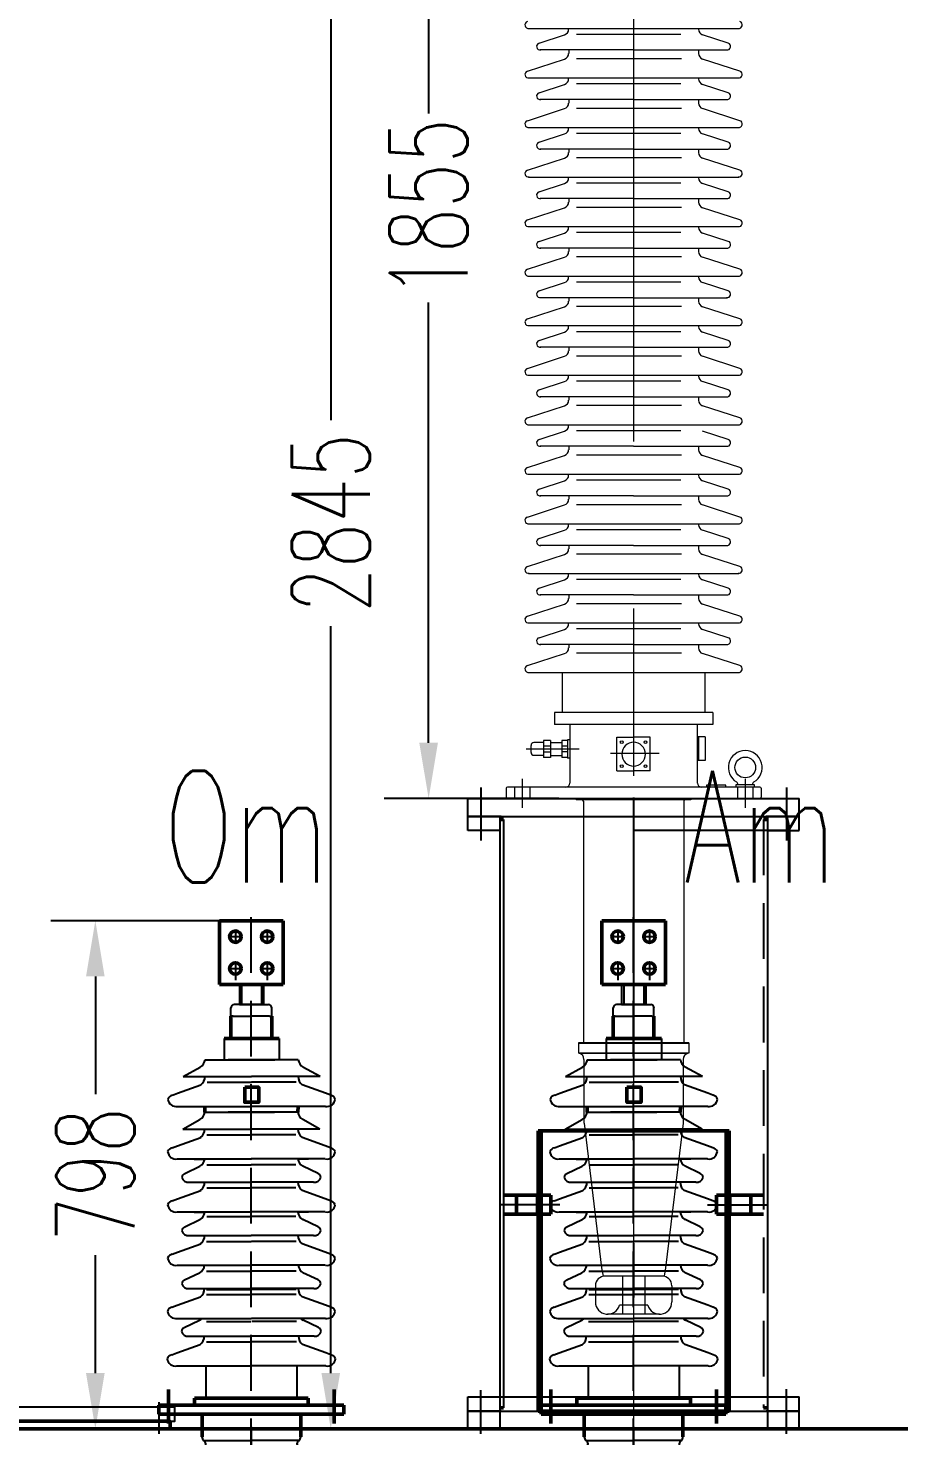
# Model space of a CAD drawing. Header units: millimetres. Extents: x -875 to 19915, y -350 to 14350.
# Drawn here: x 1949 to 3316, y 10650 to 12861 of the extents above; entities that cross this region are included whole.
import ezdxf

# ---------------------------------------------------------------- set-up
doc = ezdxf.new("R2010")
doc.units = ezdxf.units.MM
doc.header["$LTSCALE"] = 350
for name, pattern in [('CENTER', [2, 1.25, -0.25, 0.25, -0.25]), ('DASHED', [0.75, 0.5, -0.25]), ('DASHED2', [0.375, 0.25, -0.125])]:
    doc.linetypes.add(name, pattern=pattern)
for name, color, linetype, lineweight in [('0粗实线层', 7, 'Continuous', 50), ('1虚线层', 5, 'DASHED', 25), ('2中心线层', 1, 'CENTER', 25), ('4细实线层', 2, 'Continuous', 25), ('5文字层', 6, 'Continuous', 25)]:
    doc.layers.add(name, color=color, linetype=linetype, lineweight=lineweight)
doc.layers.add('1', color=5, linetype='DASHED2')
doc.layers.add('INTE_TEXT', color=6, linetype='Continuous')
doc.styles.add('PC_TEXTSTYLE', font='txt.shx', dxfattribs={"width": 0.67, "bigfont": 'hztxt.shx'})
doc.styles.add('TH_GBDIM', font='txt.shx', dxfattribs={"width": 0.67, "bigfont": 'hztxt.shx'})
doc.dimstyles.new('TH_GBDIM', dxfattribs={"dimscale": 35, "dimtxt": 3.5, "dimasz": 2.5, "dimexe": 2, "dimexo": 0, "dimgap": 1.5, "dimtad": 0, "dimtoh": 1, "dimdec": 1, "dimdsep": 46, "dimtxsty": 'TH_GBDIM', "dimcen": 2.5, "dimclrd": 3, "dimclre": 3, "dimclrt": 6, "dimadec": 0, "dimazin": 2, "dimtfac": 0.714286, "dimtdec": 1, "dimtmove": 0, "dimatfit": 3, "dimfxl": 0, "dimtzin": 0, "dimlwd": -1, "dimlwe": -1, "dimarcsym": 0})

# ---------------------------------------------------------------- blocks, each defined once
blk = doc.blocks.new('A$C5CA576C6')
for centre in [(107.1, 1050), (157.1, 1050), (107.1, 1000), (157.1, 1000)]:
    blk.add_circle(centre, 9)
at = {"layer": '0粗实线层'}
for p, q in [((82.1, 1075), (182.1, 1075)), ((82.1, 1075), (82.1, 975)), ((182.1, 1075), (182.1, 975)), ((82.1, 975), (182.1, 975)), ((100.1, 925.2), (100.1, 890)), ((164.1, 925.2), (164.1, 890)), ((89.3, 890), (175.8, 890)), ((59.1, 774.3), (59.1, 783.4)), ((205.2, 774.3), (205.6, 783.4))]:
    blk.add_line(p, q, dxfattribs=at)
at = {"layer": '0粗实线层', "color": 1}
for p, q in [((2.1, 339), (2.1, 285.5)), ((262.1, 339), (262.1, 285.5))]:
    blk.add_line(p, q, dxfattribs=at)
at = {"layer": '0粗实线层', "color": 0}
for p, q in [((-12.9, 314), (-12.9, 300)), ((277.1, 314), (-12.9, 314)), ((42.8, 314), (42.8, 325)), ((42.8, 325), (132.1, 325)), ((221.5, 325), (132.1, 325)), ((221.5, 314), (221.5, 325)), ((277.1, 300), (277.1, 314)), ((-12.9, 300), (277.1, 300))]:
    blk.add_line(p, q, dxfattribs=at)
at = {"layer": '0粗实线层', "color": 6}
for p, q in [((54.7, 264.4), (54.7, 300)), ((209.6, 264.4), (209.6, 300))]:
    blk.add_line(p, q, dxfattribs=at)
at = {"layer": '0粗实线层', "color": 1, "linetype": 'CENTER'}
blk.add_line((132.1, 10), (132.1, 173.1), dxfattribs=at)
at = {"layer": '0粗实线层', "color": 5}
blk.add_lwpolyline([(121.7, 813.6), (143.8, 813.6), (143.8, 790), (121.7, 790)], close=True, dxfattribs=at)
at = {"layer": '1', "color": 1}
blk.add_line((132.1, 205.6), (132.1, 1124), dxfattribs=at)
at = {"layer": '2中心线层'}
for p, q in [((97.1, 1050), (117.1, 1050)), ((107.1, 1060), (107.1, 1040)), ((147.1, 1050), (167.1, 1050)), ((157.1, 1060), (157.1, 1040)), ((97.1, 1000), (117.1, 1000)), ((107.1, 1010), (107.1, 981.9)), ((147.1, 1000), (167.1, 1000)), ((157.1, 1010), (157.1, 981.9))]:
    blk.add_line(p, q, dxfattribs=at)
at = {"layer": '2中心线层', "color": 1}
blk.add_line((132.1, 280), (132.1, 0), dxfattribs=at)
at = {"layer": 'INTE_TEXT', "color": 0}
for p, q in [((113.3, 975), (113.3, 964.1)), ((116.6, 975), (116.6, 943.3)), ((148.1, 975), (148.1, 943.3)), ((151.2, 975), (151.2, 964.1)), ((113.3, 964.1), (113.3, 943.3)), ((151.2, 964.1), (151.2, 943.3)), ((100.1, 935.1), (100.1, 938)), ((100.1, 925.2), (100.1, 935.1)), ((113.3, 943.3), (105.3, 943.3)), ((113.3, 943.3), (151.2, 943.3)), ((151.2, 943.3), (113.3, 943.3)), ((151.2, 943.3), (158.9, 943.3)), ((164.1, 935.1), (164.1, 938)), ((164.1, 925.2), (164.1, 935.1)), ((103.4, 925.2), (100.1, 925.2)), ((103.4, 925.2), (132.1, 925.2)), ((160.8, 925.2), (132.1, 925.2)), ((160.8, 925.2), (164.1, 925.2)), ((89.3, 890), (89.3, 865.8)), ((89.3, 890), (89.3, 856.8)), ((175.8, 890), (175.8, 865.8)), ((175.8, 890), (175.8, 856.8)), ((25, 830.2), (51.8, 845.2)), ((59.4, 856.8), (71.7, 856.8)), ((71.7, 856.8), (132.9, 856.8)), ((89.3, 856.8), (96, 856.8)), ((132.5, 856.8), (96, 856.8)), ((193.3, 856.8), (132.1, 856.8)), ((132.5, 856.8), (169.1, 856.8)), ((175.8, 856.8), (169.1, 856.8)), ((205.6, 856.8), (193.3, 856.8)), ((240.1, 830.2), (213.2, 845.2)), ((25, 830.2), (132.5, 830.2)), ((62.6, 821.2), (132.5, 821.2)), ((240.1, 830.2), (132.5, 830.2)), ((202.4, 821.2), (132.5, 821.2)), ((8.3, 800.9), (16.4, 804.3)), ((16.4, 804.3), (53, 817.2)), ((248.6, 804.3), (212.1, 817.2)), ((256.7, 800.9), (248.6, 804.3)), ((16.4, 783.4), (58.2, 783.4)), ((58.2, 783.4), (132.5, 783.4)), ((59.1, 774.3), (71.3, 774.3)), ((71.3, 774.3), (132.5, 774.3)), ((71.7, 783.4), (132.9, 783.4)), ((88.9, 774.3), (95.6, 774.3)), ((132.1, 774.3), (95.6, 774.3)), ((192.9, 774.3), (131.8, 774.3)), ((193.3, 783.4), (132.1, 783.4)), ((132.1, 774.3), (168.7, 774.3)), ((206.9, 783.4), (132.5, 783.4)), ((175.4, 774.3), (168.7, 774.3)), ((205.2, 774.3), (192.9, 774.3)), ((205.6, 783.4), (193.3, 783.4)), ((248.6, 783.4), (206.9, 783.4)), ((24.6, 747.7), (51.4, 762.7)), ((239.7, 747.7), (212.9, 762.7)), ((16, 721.7), (52.6, 734.7)), ((24.6, 747.7), (132.1, 747.7)), ((62.2, 738.6), (132.1, 738.6)), ((239.7, 747.7), (132.1, 747.7)), ((202, 738.6), (132.1, 738.6)), ((248.2, 721.7), (211.7, 734.7)), ((7.9, 718.4), (16, 721.7)), ((256.4, 718.4), (248.2, 721.7)), ((16, 700.9), (57.8, 700.9)), ((27.5, 678.1), (51.4, 689.3)), ((41, 700.9), (57.8, 700.9)), ((42.2, 700.4), (59.1, 700.4)), ((57.8, 700.9), (132.1, 700.9)), ((59.1, 700.9), (71.3, 700.9)), ((62.2, 691.7), (132.1, 691.7)), ((71.3, 700.9), (132.5, 700.9)), ((192.9, 700.9), (131.8, 700.9)), ((206.5, 700.9), (132.1, 700.9)), ((202, 691.7), (132.1, 691.7)), ((205.2, 700.9), (192.9, 700.9)), ((222, 700.4), (205.2, 700.4)), ((223.3, 700.9), (206.5, 700.9)), ((248.2, 700.9), (206.5, 700.9)), ((236.8, 678.1), (212.9, 689.3)), ((34.5, 664.3), (132.1, 664.3)), ((229.8, 664.3), (132.1, 664.3)), ((16, 638.4), (52.6, 651.4)), ((62.2, 655.3), (132.1, 655.3)), ((202, 655.3), (132.1, 655.3)), ((248.2, 638.4), (211.7, 651.4)), ((7.9, 635.1), (16, 638.4)), ((256.4, 635.1), (248.2, 638.4)), ((16, 617.6), (57.8, 617.6)), ((27.5, 594.3), (51.4, 605.5)), ((41, 617.6), (57.8, 617.6)), ((42.2, 617.1), (59.1, 617.1)), ((57.8, 617.6), (132.1, 617.6)), ((62.5, 610.3), (132.1, 610.3)), ((206.5, 617.6), (132.1, 617.6)), ((201.8, 610.3), (132.1, 610.3)), ((222, 617.1), (205.2, 617.1)), ((223.3, 617.6), (206.5, 617.6)), ((248.2, 617.6), (206.5, 617.6)), ((236.8, 594.3), (212.9, 605.5)), ((34.5, 580.6), (132.1, 580.6)), ((229.8, 580.6), (132.1, 580.6)), ((7.9, 551.3), (16, 554.7)), ((16, 554.7), (52.6, 567.6)), ((61.7, 571.3), (131.7, 571.3)), ((202.5, 571.3), (132.5, 571.3)), ((248.2, 554.7), (211.7, 567.6)), ((256.4, 551.3), (248.2, 554.7)), ((16, 533.8), (57.8, 533.8)), ((41, 533.8), (57.8, 533.8)), ((57.8, 533.8), (132.1, 533.8)), ((206.5, 533.8), (132.1, 533.8)), ((223.3, 533.8), (206.5, 533.8)), ((248.2, 533.8), (206.5, 533.8)), ((27.1, 511), (51, 522.2)), ((61.8, 524.6), (131.8, 524.6)), ((202.4, 524.6), (132.5, 524.6)), ((237.1, 511), (213.2, 522.2)), ((34.1, 497.2), (131.8, 497.2)), ((61.9, 496), (131.8, 496)), ((61.9, 488.2), (131.8, 488.2)), ((230.1, 497.2), (132.5, 497.2)), ((202.4, 496), (132.5, 496)), ((202.4, 488.2), (132.5, 488.2)), ((7.5, 468), (15.6, 471.3)), ((15.6, 471.3), (52.2, 484.3)), ((248.6, 471.3), (212.1, 484.3)), ((256.7, 468), (248.6, 471.3)), ((15.6, 450.5), (57.4, 450.5)), ((26.8, 436.2), (50.6, 447.4)), ((40.6, 450.5), (57.4, 450.5)), ((57.4, 450.5), (131.8, 450.5)), ((61.5, 445.3), (131.4, 445.3)), ((206.9, 450.5), (132.5, 450.5)), ((202.8, 445.3), (132.9, 445.3)), ((248.6, 450.5), (206.9, 450.5)), ((223.7, 450.5), (206.9, 450.5)), ((237.5, 436.2), (213.6, 447.4)), ((33.8, 422.5), (131.4, 422.5)), ((230.5, 422.5), (132.9, 422.5)), ((15.3, 396.5), (51.8, 409.5)), ((61.5, 413.4), (131.4, 413.4)), ((202.8, 413.4), (132.9, 413.4)), ((249, 396.5), (212.4, 409.5)), ((7.1, 393.2), (15.3, 396.5)), ((257.1, 393.2), (249, 396.5)), ((15.3, 375.7), (132.1, 375.7)), ((60.9, 375.7), (60.9, 325)), ((249, 375.7), (132.1, 375.7)), ((203.4, 375.7), (203.4, 325))]:
    blk.add_line(p, q, dxfattribs=at)
at = {"layer": 'INTE_TEXT', "color": 6}
for p, q in [((57.4, 258.5), (57.4, 258.5)), ((57.4, 258.5), (132.1, 258.5)), ((57.8, 248.1), (132.1, 248.1)), ((206.9, 258.5), (132.1, 258.5)), ((206.5, 248.1), (132.1, 248.1)), ((206.9, 258.5), (206.8, 258.5)), ((57.4, 237.6), (57.2, 237.6)), ((57.2, 237.6), (132.1, 237.6)), ((57.2, 227.2), (132.1, 227.2)), ((207, 237.6), (132.1, 237.6)), ((207.1, 227.2), (132.1, 227.2)), ((206.8, 237.6), (207, 237.6)), ((54.4, 201), (54.4, 160)), ((57.1, 206.3), (132.1, 206.3)), ((57.8, 216.7), (132.1, 216.7)), ((206.4, 216.7), (132.1, 216.7)), ((207.2, 206.3), (132.1, 206.3)), ((209.9, 201), (209.9, 160)), ((54.8, 195.9), (132.1, 195.9)), ((209.5, 195.9), (132.1, 195.9)), ((54.4, 160), (209.9, 160)), ((54.4, 160), (209.9, 160))]:
    blk.add_line(p, q, dxfattribs=at)
at = {"layer": 'INTE_TEXT', "color": 0}
for centre, radius, start, end in [((105.3, 938), 5.22, 90, 180), ((158.9, 938), 5.22, 0, 90), ((44.1, 858.6), 15.5, 299.905, 353.309), ((221, 858.6), 15.5, 186.691, 240.095), ((42.8, 830.4), 16.6, 307.6318, 359.3564), ((222.2, 830.4), 16.6, 180.6436, 232.3682), ((10.2, 791.5), 9.66, 101.2874, 159.2237), ((254.9, 791.5), 9.66, 20.7763, 78.7126), ((14.1, 796.2), 13, 185.9456, 280.3119), ((43.7, 776.1), 15.5, 299.905, 353.309), ((220.6, 776.1), 15.5, 186.691, 240.095), ((251, 796.2), 13, 259.6881, 354.0544), ((42.4, 747.8), 16.6, 307.6318, 359.3564), ((221.8, 747.8), 16.6, 180.6436, 232.3682), ((9.8, 708.9), 9.66, 101.2874, 159.2237), ((13.7, 713.7), 13, 185.9456, 280.3119), ((250.6, 713.7), 13, 259.6881, 354.0544), ((254.5, 708.9), 9.66, 20.7763, 78.7126), ((43.7, 702.7), 15.5, 299.905, 353.309), ((220.6, 702.7), 15.5, 186.691, 240.095), ((31.6, 670.7), 8.42, 118.9947, 172.1608), ((33.1, 674.4), 10.2, 194.6709, 277.9511), ((42.4, 664.5), 16.6, 307.6318, 359.3564), ((221.8, 664.5), 16.6, 180.6436, 232.3682), ((231.2, 674.4), 10.2, 262.0489, 345.3291), ((232.7, 670.7), 8.42, 7.8392, 61.0053), ((9.8, 625.6), 9.66, 101.2874, 159.2237), ((13.7, 630.4), 13, 185.9456, 280.3119), ((250.6, 630.4), 13, 259.6881, 354.0544), ((254.5, 625.6), 9.66, 20.7763, 78.7126), ((43.7, 618.9), 15.5, 299.905, 353.309), ((220.6, 618.9), 15.5, 186.691, 240.095), ((31.6, 586.9), 8.42, 118.9947, 172.1608), ((33.1, 590.6), 10.2, 194.6709, 277.9511), ((42.4, 580.7), 16.6, 307.6318, 359.3564), ((221.8, 580.7), 16.6, 180.6436, 232.3682), ((231.2, 590.6), 10.2, 262.0489, 345.3291), ((232.7, 586.9), 8.42, 7.8392, 61.0053), ((9.8, 541.8), 9.66, 101.2874, 159.2237), ((13.7, 546.6), 13, 185.9456, 280.3119), ((43.3, 535.6), 15.5, 299.905, 353.309), ((221, 535.6), 15.5, 186.691, 240.095), ((250.6, 546.6), 13, 259.6881, 354.0544), ((254.5, 541.8), 9.66, 20.7763, 78.7126), ((31.2, 503.6), 8.42, 118.9947, 172.1608), ((233, 503.6), 8.42, 7.8392, 61.0053), ((32.7, 507.3), 10.2, 194.6709, 277.9511), ((42.1, 497.4), 16.6, 307.6318, 359.3564), ((222.2, 497.4), 16.6, 180.6436, 232.3682), ((231.5, 507.3), 10.2, 262.0489, 345.3291), ((9.4, 458.5), 9.66, 101.2874, 159.2237), ((254.9, 458.5), 9.66, 20.7763, 78.7126), ((13.3, 463.3), 13, 185.9456, 280.3119), ((42.9, 460.8), 15.5, 299.905, 318.0794), ((221.3, 460.8), 15.5, 221.9206, 240.095), ((251, 463.3), 13, 259.6881, 354.0544), ((30.8, 428.8), 8.42, 118.9947, 172.1608), ((32.3, 432.5), 10.2, 194.6709, 277.9511), ((41.7, 422.6), 16.6, 307.6318, 359.3564), ((222.6, 422.6), 16.6, 180.6436, 232.3682), ((231.9, 432.5), 10.2, 262.0489, 345.3291), ((233.4, 428.8), 8.42, 7.8392, 61.0053), ((9, 383.7), 9.66, 101.2874, 159.2237), ((12.9, 388.5), 13, 185.9456, 280.3119), ((251.3, 388.5), 13, 259.6881, 354.0544), ((255.2, 383.7), 9.66, 20.7763, 78.7126)]:
    blk.add_arc(centre, radius, start, end, dxfattribs=at)
at = {"layer": 'INTE_TEXT', "color": 6}
for centre, radius, start, end in [((60, 242.8), 5.68, 113.587, 240.9518), ((62.9, 264.6), 8.29, 181.4292, 228.7693), ((54.7, 253.1), 5.95, 300.6874, 62.0104), ((209.6, 253.1), 5.95, 117.9896, 239.3126), ((204.3, 242.8), 5.68, 299.0482, 66.413), ((201.3, 264.6), 8.29, 311.2307, 358.5708), ((60.5, 222.3), 5.9, 123.0648, 242.3964), ((54.6, 232.4), 5.83, 296.6886, 63.3114), ((209.6, 232.4), 5.83, 116.6886, 243.3114), ((203.8, 222.3), 5.9, 297.6036, 56.9352), ((59.2, 202), 4.8, 115.7133, 191.2056), ((54, 211.8), 6.28, 303.8325, 52.0074), ((210.3, 211.8), 6.28, 127.9926, 236.1675), ((205.1, 202), 4.8, 348.7944, 64.2867)]:
    blk.add_arc(centre, radius, start, end, dxfattribs=at)
blk = doc.blocks.new('A$C5E7C4840')
at = {"layer": '0粗实线层'}
blk.add_line((399.1, 228.6), (5349.1, 228.6), dxfattribs=at)
blk = doc.blocks.new('A$C70303DAE')
at = {"layer": '0粗实线层'}
blk.add_lwpolyline([(7.5, 1912), (752.5, 1912), (752.5, 1924), (7.5, 1924)], close=True, dxfattribs=at)
at = {"layer": '2中心线层'}
for p, q in [((242.9, 2025.5), (351.7, 2025.5)), ((25, 1954), (25, 1904)), ((735, 1954), (735, 1904))]:
    blk.add_line(p, q, dxfattribs=at)
at = {"layer": '4细实线层'}
for p, q in [((300, 2104), (300, 1946)), ((300, 2104), (460, 2104)), ((460, 2104), (460, 1946)), ((300, 2035.5), (280, 2035.5)), ((280, 2015.5), (280, 2035.5)), ((300, 2015.5), (280, 2015.5))]:
    blk.add_line(p, q, dxfattribs=at)
blk.add_lwpolyline([(0, 1924), (760, 1924), (760, 1946), (0, 1946)], close=True, dxfattribs=at)
blk = doc.blocks.new('A$C4D587306')
at = {"lineweight": 0}
for p, q in [((159.9, 2199.5), (490.1, 2199.5)), ((176.5, 2176.4), (216.7, 2189.5)), ((398.9, 2190.1), (235.6, 2190.1)), ((473.5, 2176.4), (433.3, 2189.5)), ((158.2, 2132.4), (216.7, 2151.5)), ((325, 2165.7), (178.2, 2165.7)), ((223.1, 2165.7), (223.1, 2160.2)), ((399.9, 2151.8), (235.6, 2151.8)), ((325, 2165.7), (471.8, 2165.7)), ((426.9, 2165.7), (426.9, 2160.2)), ((491.8, 2132.4), (433.3, 2151.5)), ((159.9, 2121.7), (490.1, 2121.7)), ((176.5, 2098.6), (216.7, 2111.6)), ((398.9, 2112.3), (235.6, 2112.3)), ((473.5, 2098.6), (433.3, 2111.6)), ((325, 2087.9), (178.2, 2087.9)), ((223.1, 2087.9), (223.1, 2082.4)), ((325, 2087.9), (471.8, 2087.9)), ((426.9, 2087.9), (426.9, 2082.4)), ((158.2, 2054.6), (216.7, 2073.6)), ((399.9, 2074), (235.6, 2074)), ((491.8, 2054.6), (433.3, 2073.6)), ((159.9, 2043.9), (490.1, 2043.9)), ((398.9, 2034.5), (235.6, 2034.5)), ((176.5, 2020.8), (216.7, 2033.8)), ((473.5, 2020.8), (433.3, 2033.8)), ((158.2, 1976.8), (216.7, 1995.8)), ((325, 2010), (178.2, 2010)), ((223.1, 2010), (223.1, 2004.5)), ((399.9, 1996.2), (235.6, 1996.2)), ((325, 2010), (471.8, 2010)), ((426.9, 2010), (426.9, 2004.5)), ((491.8, 1976.8), (433.3, 1995.8)), ((159.9, 1966.1), (490.1, 1966.1)), ((176.5, 1942.9), (216.7, 1956)), ((398.9, 1956.7), (235.6, 1956.7)), ((473.5, 1942.9), (433.3, 1956)), ((325, 1932.2), (178.2, 1932.2)), ((223.1, 1932.2), (223.1, 1926.7)), ((325, 1932.2), (471.8, 1932.2)), ((426.9, 1932.2), (426.9, 1926.7)), ((158.2, 1899), (216.7, 1918)), ((399.9, 1918.4), (235.6, 1918.4)), ((491.8, 1899), (433.3, 1918)), ((159.9, 1888.3), (490.1, 1888.3)), ((176.5, 1865.1), (216.7, 1878.2)), ((398.9, 1878.8), (235.6, 1878.8)), ((473.5, 1865.1), (433.3, 1878.2)), ((158.2, 1821.2), (216.7, 1840.2)), ((325, 1854.4), (178.2, 1854.4)), ((223.1, 1854.4), (223.1, 1848.9)), ((399.9, 1840.6), (235.6, 1840.6)), ((325, 1854.4), (471.8, 1854.4)), ((426.9, 1854.4), (426.9, 1848.9)), ((491.8, 1821.2), (433.3, 1840.2)), ((159.9, 1810.5), (490.1, 1810.5)), ((176.5, 1787.3), (216.7, 1800.4)), ((398.9, 1801), (235.6, 1801)), ((473.5, 1787.3), (433.3, 1800.4)), ((325, 1776.6), (178.2, 1776.6)), ((223.1, 1776.6), (223.1, 1771.1)), ((325, 1776.6), (471.8, 1776.6)), ((426.9, 1776.6), (426.9, 1771.1)), ((158.2, 1743.4), (216.7, 1762.4)), ((399.9, 1762.7), (235.6, 1762.7)), ((491.8, 1743.4), (433.3, 1762.4)), ((159.9, 1732.7), (490.1, 1732.7)), ((176.5, 1709.5), (216.7, 1722.6)), ((398.9, 1723.2), (235.6, 1723.2)), ((473.5, 1709.5), (433.3, 1722.6)), ((158.2, 1665.6), (216.7, 1684.6)), ((325, 1698.8), (178.2, 1698.8)), ((223.1, 1698.8), (223.1, 1693.3)), ((399.9, 1684.9), (235.6, 1684.9)), ((325, 1698.8), (471.8, 1698.8)), ((426.9, 1698.8), (426.9, 1693.3)), ((491.8, 1665.6), (433.3, 1684.6)), ((159.9, 1654.8), (490.1, 1654.8)), ((176.5, 1631.7), (216.7, 1644.8)), ((398.9, 1645.4), (235.6, 1645.4)), ((473.5, 1631.7), (433.3, 1644.8)), ((325, 1621), (178.2, 1621)), ((223.1, 1621), (223.1, 1615.5)), ((325, 1621), (471.8, 1621)), ((426.9, 1621), (426.9, 1615.5)), ((158.2, 1587.8), (216.7, 1606.8)), ((399.9, 1607.1), (235.6, 1607.1)), ((491.8, 1587.8), (433.3, 1606.8)), ((159.9, 1577), (490.1, 1577)), ((176.5, 1553.9), (216.7, 1567)), ((398.9, 1567.6), (235.6, 1567.6)), ((473.5, 1553.9), (433.3, 1567)), ((158.2, 1509.9), (216.7, 1529)), ((325, 1543.2), (178.2, 1543.2)), ((223.1, 1543.2), (223.1, 1537.7)), ((399.9, 1529.3), (235.6, 1529.3)), ((325, 1543.2), (471.8, 1543.2)), ((426.9, 1543.2), (426.9, 1537.7)), ((491.8, 1509.9), (433.3, 1529)), ((159.9, 1499.2), (490.1, 1499.2)), ((176.5, 1476.1), (216.7, 1489.1)), ((398.9, 1489.8), (235.6, 1489.8)), ((473.5, 1476.1), (433.3, 1489.1)), ((325, 1465.4), (178.2, 1465.4)), ((223.1, 1465.4), (223.1, 1459.9)), ((325, 1465.4), (471.8, 1465.4)), ((426.9, 1465.4), (426.9, 1459.9)), ((158.2, 1432.1), (216.7, 1451.1)), ((399.9, 1451.5), (235.6, 1451.5)), ((491.8, 1432.1), (433.3, 1451.1)), ((159.9, 1421.4), (490.1, 1421.4)), ((176.5, 1398.3), (216.7, 1411.3)), ((398.9, 1412), (235.6, 1412)), ((473.5, 1398.3), (433.3, 1411.3)), ((158.2, 1354.3), (216.7, 1373.3)), ((325, 1387.5), (178.2, 1387.5)), ((223.1, 1387.5), (223.1, 1382)), ((399.9, 1373.7), (235.6, 1373.7)), ((325, 1387.5), (471.8, 1387.5)), ((426.9, 1387.5), (426.9, 1382)), ((491.8, 1354.3), (433.3, 1373.3)), ((159.9, 1343.6), (490.1, 1343.6)), ((176.5, 1320.4), (216.7, 1333.5)), ((398.9, 1334.2), (235.6, 1334.2)), ((473.5, 1320.4), (433.3, 1333.5)), ((325, 1309.7), (178.2, 1309.7)), ((223.1, 1309.7), (223.1, 1304.2)), ((325, 1309.7), (471.8, 1309.7)), ((426.9, 1309.7), (426.9, 1304.2)), ((158.2, 1276.5), (216.7, 1295.5)), ((399.9, 1295.9), (235.6, 1295.9)), ((491.8, 1276.5), (433.3, 1295.5)), ((159.9, 1265.8), (490.1, 1265.8)), ((176.5, 1242.6), (216.7, 1255.7)), ((398.9, 1256.4), (235.6, 1256.4)), ((473.5, 1242.6), (433.3, 1255.7)), ((158.2, 1198.7), (216.7, 1217.7)), ((325, 1231.9), (178.2, 1231.9)), ((223.1, 1231.9), (223.1, 1226.4)), ((399.9, 1218.1), (235.6, 1218.1)), ((325, 1231.9), (471.8, 1231.9)), ((426.9, 1231.9), (426.9, 1226.4)), ((491.8, 1198.7), (433.3, 1217.7)), ((159.9, 1188), (490.1, 1188)), ((213.1, 1188), (213.1, 1125)), ((436.9, 1188), (436.9, 1125)), ((449.4, 1125), (200.6, 1125)), ((200.6, 1125), (200.6, 1106.3)), ((449.4, 1106.3), (200.6, 1106.3)), ((225.1, 1106.3), (225.1, 1014.3)), ((425, 1106.3), (425, 1014.3)), ((449.4, 1125), (449.4, 1106.3)), ((298.8, 1033.3), (298.9, 1086.1)), ((298.9, 1086.1), (325.3, 1086.1)), ((351.1, 1086.1), (324.7, 1086.1)), ((351.2, 1033.3), (351.1, 1086.1)), ((437.1, 1087.1), (425, 1087.1)), ((425, 1087.1), (425, 1049.5)), ((426.8, 1087.1), (426.8, 1049.5)), ((437.1, 1087.1), (437.1, 1049.5)), ((163.9, 1073.5), (163.9, 1062.3)), ((183.7, 1078), (168.4, 1078)), ((183.7, 1081), (183.7, 1054.3)), ((194.3, 1081), (183.7, 1081)), ((194.3, 1072.4), (183.7, 1072.4)), ((194.3, 1062.9), (183.7, 1062.9)), ((194.3, 1081), (194.3, 1054.3)), ((212.2, 1077.5), (194.3, 1077.5)), ((221.1, 1063.1), (212.1, 1063.3)), ((212.2, 1081), (212.2, 1054.3)), ((221.2, 1081), (212.2, 1081)), ((221.2, 1072.1), (212.2, 1072.1)), ((221.2, 1082.1), (221.2, 1053.1)), ((225.1, 1082.1), (221.2, 1082.1)), ((183.7, 1057.8), (168.4, 1057.8)), ((194.3, 1054.3), (183.7, 1054.3)), ((212.2, 1056.8), (194.3, 1056.8)), ((221.2, 1054.3), (212.2, 1054.3)), ((225.1, 1053.1), (221.2, 1053.1)), ((437.1, 1049.5), (425, 1049.5)), ((425, 1049.5), (425, 1049.5)), ((298.8, 1033.3), (325.2, 1033.3)), ((351.2, 1033.3), (324.8, 1033.3)), ((125, 1006), (125, 992)), ((325, 1008), (127, 1008)), ((166.1, 1008), (158.6, 1008)), ((523, 1008), (325, 1008)), ((439.4, 1010.8), (439.4, 1008)), ((469.6, 1010.8), (439.4, 1010.8)), ((469.6, 1008), (469.6, 1010.8)), ((525, 1006), (525, 992)), ((325, 990), (127, 990)), ((165.9, 990), (158.6, 990)), ((235, 990), (235, 988)), ((325, 988), (235, 988)), ((246.1, 986), (246.1, 606.1)), ((523, 990), (325, 990)), ((415, 988), (325, 988)), ((403.9, 986), (403.9, 606.1)), ((415, 990), (415, 988)), ((484.1, 990), (491.4, 990)), ((238.5, 606.1), (238.5, 590)), ((411.5, 606.1), (411.5, 590)), ((411.5, 590), (238.5, 590)), ((239.7, 590), (410.3, 590)), ((247.1, 580.2), (247.1, 480.2)), ((402.9, 580.2), (402.9, 480.2)), ((247.2, 480.2), (274.8, 252.8)), ((402.8, 480.2), (375.2, 252.8)), ((274.8, 252.8), (277.2, 240)), ((375.2, 252.8), (372.8, 240)), ((265, 224.6), (265, 199.2)), ((369.6, 240), (280.4, 240)), ((385, 224.6), (385, 199.2)), ((365.8, 180), (284.2, 180)), ((347.2, 194.3), (302.8, 194.3))]:
    blk.add_line(p, q, dxfattribs=at)
at = {"lineweight": 0, "ltscale": 2}
for p, q in [((514.5, 1011.7), (485.5, 1011.7)), ((485.5, 1011.7), (485.5, 1008)), ((514.4, 1011.7), (514.4, 1008))]:
    blk.add_line(p, q, dxfattribs=at)
at = {"color": 1, "linetype": 'CENTER'}
blk.add_line((325, 991.5), (325, 206.2), dxfattribs=at)
blk.add_line((238.5, 606.1), (411.5, 606.1))
at = {"lineweight": 0}
for centre, radius in [((306.4, 1078.5), 2.26), ((343.6, 1078.5), 2.26), ((306.4, 1040.8), 2.26), ((343.6, 1040.8), 2.26), ((500.2, 1038.7), 16.3)]:
    blk.add_circle(centre, radius, dxfattribs=at)
for centre, radius, start, end in [((159.9, 2205), 5.49, 108, 280), ((213.9, 2198.2), 9.15, 288, 0), ((436.1, 2198.2), 9.15, 180, 252), ((490.1, 2205), 5.49, 260, 72), ((178.2, 2171.2), 5.49, 108, 280), ((471.8, 2171.2), 5.49, 260, 72), ((213.9, 2160.2), 9.15, 288, 0), ((436.1, 2160.2), 9.15, 180, 252), ((159.9, 2127.2), 5.49, 108, 280), ((490.1, 2127.2), 5.49, 260, 72), ((213.9, 2120.3), 9.15, 288, 0), ((436.1, 2120.3), 9.15, 180, 252), ((178.2, 2093.3), 5.49, 108, 280), ((213.9, 2082.4), 9.15, 288, 0), ((436.1, 2082.4), 9.15, 180, 252), ((471.8, 2093.3), 5.49, 260, 72), ((159.9, 2049.4), 5.49, 108, 280), ((213.9, 2042.5), 9.15, 288, 0), ((436.1, 2042.5), 9.15, 180, 252), ((490.1, 2049.4), 5.49, 260, 72), ((178.2, 2015.5), 5.49, 108, 280), ((471.8, 2015.5), 5.49, 260, 72), ((213.9, 2004.5), 9.15, 288, 0), ((436.1, 2004.5), 9.15, 180, 252), ((159.9, 1971.6), 5.49, 108, 280), ((490.1, 1971.6), 5.49, 260, 72), ((213.9, 1964.7), 9.15, 288, 0), ((436.1, 1964.7), 9.15, 180, 252), ((178.2, 1937.7), 5.49, 108, 280), ((213.9, 1926.7), 9.15, 288, 0), ((436.1, 1926.7), 9.15, 180, 252), ((471.8, 1937.7), 5.49, 260, 72), ((159.9, 1893.8), 5.49, 108, 280), ((213.9, 1886.9), 9.15, 288, 0), ((436.1, 1886.9), 9.15, 180, 252), ((490.1, 1893.8), 5.49, 260, 72), ((178.2, 1859.9), 5.49, 108, 280), ((471.8, 1859.9), 5.49, 260, 72), ((213.9, 1848.9), 9.15, 288, 0), ((436.1, 1848.9), 9.15, 180, 252), ((159.9, 1816), 5.49, 108, 280), ((490.1, 1816), 5.49, 260, 72), ((213.9, 1809.1), 9.15, 288, 0), ((436.1, 1809.1), 9.15, 180, 252), ((178.2, 1782.1), 5.49, 108, 280), ((213.9, 1771.1), 9.15, 288, 0), ((436.1, 1771.1), 9.15, 180, 252), ((471.8, 1782.1), 5.49, 260, 72), ((159.9, 1738.2), 5.49, 108, 280), ((213.9, 1731.3), 9.15, 288, 0), ((436.1, 1731.3), 9.15, 180, 252), ((490.1, 1738.2), 5.49, 260, 72), ((178.2, 1704.3), 5.49, 108, 280), ((471.8, 1704.3), 5.49, 260, 72), ((213.9, 1693.3), 9.15, 288, 0), ((436.1, 1693.3), 9.15, 180, 252), ((159.9, 1660.3), 5.49, 108, 280), ((490.1, 1660.3), 5.49, 260, 72), ((213.9, 1653.5), 9.15, 288, 0), ((436.1, 1653.5), 9.15, 180, 252), ((178.2, 1626.5), 5.49, 108, 280), ((213.9, 1615.5), 9.15, 288, 0), ((436.1, 1615.5), 9.15, 180, 252), ((471.8, 1626.5), 5.49, 260, 72), ((159.9, 1582.5), 5.49, 108, 280), ((213.9, 1575.7), 9.15, 288, 0), ((490.1, 1582.5), 5.49, 260, 72), ((178.2, 1548.7), 5.49, 108, 280), ((471.8, 1548.7), 5.49, 260, 72), ((213.9, 1537.7), 9.15, 288, 0), ((436.1, 1537.7), 9.15, 180, 252), ((159.9, 1504.7), 5.49, 108, 280), ((490.1, 1504.7), 5.49, 260, 72), ((213.9, 1497.8), 9.15, 288, 0), ((436.1, 1497.8), 9.15, 180, 252), ((178.2, 1470.8), 5.49, 108, 280), ((213.9, 1459.9), 9.15, 288, 0), ((436.1, 1459.9), 9.15, 180, 252), ((471.8, 1470.8), 5.49, 260, 72), ((159.9, 1426.9), 5.49, 108, 280), ((213.9, 1420), 9.15, 288, 0), ((436.1, 1420), 9.15, 180, 252), ((490.1, 1426.9), 5.49, 260, 72), ((178.2, 1393), 5.49, 108, 280), ((471.8, 1393), 5.49, 260, 72), ((213.9, 1382), 9.15, 288, 0), ((436.1, 1382), 9.15, 180, 252), ((159.9, 1349.1), 5.49, 108, 280), ((490.1, 1349.1), 5.49, 260, 72), ((213.9, 1342.2), 9.15, 288, 0), ((436.1, 1342.2), 9.15, 180, 252), ((178.2, 1315.2), 5.49, 108, 280), ((471.8, 1315.2), 5.49, 260, 72), ((213.9, 1304.2), 9.15, 288, 0), ((436.1, 1304.2), 9.15, 180, 252), ((159.9, 1271.3), 5.49, 108, 280), ((213.9, 1264.4), 9.15, 288, 0), ((436.1, 1264.4), 9.15, 180, 252), ((490.1, 1271.3), 5.49, 260, 72), ((178.2, 1237.4), 5.49, 108, 280), ((471.8, 1237.4), 5.49, 260, 72), ((213.9, 1226.4), 9.15, 288, 0), ((436.1, 1226.4), 9.15, 180, 252), ((159.9, 1193.5), 5.49, 108, 280), ((490.1, 1193.5), 5.49, 260, 72), ((168.4, 1073.5), 4.45, 90, 180), ((168.4, 1062.3), 4.45, 180, 270), ((325.3, 1059.7), 18.8, 90.2421, 269.6798), ((324.7, 1059.7), 18.8, 270.3202, 89.7579), ((500.2, 1038.7), 26.5, 300.7645, 239.2355), ((127, 1006), 2.01, 90, 180), ((218.8, 1014.3), 6.25, 270, 0), ((431.3, 1014.3), 6.25, 180, 270), ((484.3, 1012.1), 4.45, 0, 59.2355), ((516, 1012.1), 4.45, 120.7645, 180), ((523, 1006), 2.01, 0, 90), ((127, 992), 2.01, 180, 270), ((244.1, 986), 2.01, 0, 90), ((405.9, 986), 2.01, 90, 180), ((523, 992), 2.01, 270, 0), ((236.9, 580.2), 10.2, 0, 73.9426), ((413.1, 580.2), 10.2, 106.0574, 180), ((280.4, 224.6), 15.4, 90, 180), ((369.6, 224.6), 15.4, 0, 90), ((284.2, 199.2), 19.2, 180, 345.2616), ((365.8, 199.2), 19.2, 194.7384, 0)]:
    blk.add_arc(centre, radius, start, end, dxfattribs=at)
at = {"layer": '1虚线层', "lineweight": 0, "ltscale": 3}
for p, q in [((307.5, 240), (307.5, 180)), ((342.5, 240), (342.5, 180))]:
    blk.add_line(p, q, dxfattribs=at)
at = {"layer": '2中心线层', "lineweight": 0, "ltscale": 3}
for p, q in [((325, 2863.2), (325, 0)), ((239.6, 1067.6), (156.6, 1067.6)), ((364.9, 1060.5), (288.6, 1060.5)), ((150, 1020.9), (150, 975.1)), ((500, 1020.9), (500, 975.1)), ((138, 1008), (138, 990)), ((162, 1008), (162, 990)), ((488, 1008), (488, 990)), ((512, 1008), (512, 990))]:
    blk.add_line(p, q, dxfattribs=at)
blk = doc.blocks.new('A$C06CB7AE7')
for p, q in [((0, 998.1), (520, 998.1)), ((0, 970.1), (0, 998.1)), ((520, 970.1), (520, 998.1)), ((0, 948.1), (0, 970.1)), ((52, 970.1), (0, 970.1)), ((0, 970.1), (52, 970.1)), ((35, 970.1), (505, 970.1)), ((50, 970.1), (50, 8.1)), ((260, 970.1), (505, 970.1)), ((468, 970.1), (520, 970.1)), ((520, 970.1), (468, 970.1)), ((470, 970.1), (470, 8.1)), ((520, 948.1), (520, 970.1)), ((50, 948.1), (0, 948.1)), ((505, 948.1), (260, 948.1)), ((470, 948.1), (520, 948.1)), ((0, 58.1), (520, 58.1)), ((0, 30.1), (0, 58.1)), ((520, 30.1), (520, 58.1)), ((52, 36.1), (0, 36.1)), ((0, 36.1), (52, 36.1)), ((0, 8.1), (0, 30.1)), ((35, 36.1), (520, 36.1)), ((468, 36.1), (520, 36.1)), ((520, 36.1), (468, 36.1)), ((520, 8.1), (520, 30.1)), ((520, 8.1), (0, 8.1)), ((50, 8.1), (50, 8.1)), ((470, 8.1), (470, 8.1))]:
    blk.add_line(p, q)
at = {"color": 5}
blk.add_line((56, 965.1), (56, 41.1), dxfattribs=at)
at = {"layer": '0粗实线层'}
for p, q in [((56, 965.1), (50, 965.1)), ((464, 965.1), (470, 965.1)), ((109, 375.1), (107.1, 375.1)), ((109, 345.1), (109, 375.1)), ((411, 345.1), (411, 375.1)), ((411, 375.1), (412.9, 375.1)), ((107.6, 345.1), (109, 345.1)), ((412.4, 345.1), (411, 345.1)), ((56, 41.1), (50, 41.1)), ((464, 41.1), (470, 41.1))]:
    blk.add_line(p, q, dxfattribs=at)
at = {"layer": '0粗实线层', "color": 200}
for p, q in [((110, 36.1), (110, 476.1)), ((410, 476.1), (110, 476.1)), ((115, 36.1), (115, 476.1)), ((405, 36.1), (405, 476.1)), ((410, 36.1), (410, 476.1))]:
    blk.add_line(p, q, dxfattribs=at)
at = {"layer": '0粗实线层', "color": 3}
for p, q in [((107.1, 375.1), (56, 375.1)), ((76, 345.1), (76, 375.1)), ((130, 375.1), (115, 375.1)), ((130, 345.1), (130, 375.1)), ((390, 375.1), (405, 375.1)), ((390, 345.1), (390, 375.1)), ((412.9, 375.1), (464, 375.1)), ((444, 345.1), (444, 375.1)), ((107.6, 345.1), (56, 345.1)), ((130, 345.1), (115, 345.1)), ((390, 345.1), (405, 345.1)), ((412.4, 345.1), (464, 345.1))]:
    blk.add_line(p, q, dxfattribs=at)
at = {"layer": '0粗实线层', "color": 6}
blk.add_line((410, 36.1), (110, 36.1), dxfattribs=at)
at = {"layer": '1', "color": 5}
blk.add_line((464, 965.1), (464, 41.1), dxfattribs=at)
at = {"layer": '2中心线层'}
for p, q in [((20, 1015.4), (20, 932.1)), ((500, 1015.4), (500, 932.1)), ((144, 360.1), (50, 360.1)), ((376, 360.1), (470, 360.1)), ((20, 0), (20, 68.7)), ((500, 0), (500, 70.6))]:
    blk.add_line(p, q, dxfattribs=at)
blk = doc.blocks.new('*D119')
at = {"color": 3}
for p, q in [((2312.7, 11459.3), (1984.8, 11459.3)), ((2054.8, 11371.8), (2054.8, 11186.8)), ((2054.8, 10748.8), (2054.8, 10933.8)), ((2197.6, 10661.3), (1984.8, 10661.3))]:
    blk.add_line(p, q, dxfattribs=at)
for points in [[(2040.2, 11371.8), (2069.4, 11371.8), (2054.8, 11459.3)], [(2040.2, 10748.8), (2069.4, 10748.8), (2054.8, 10661.3)]]:
    blk.add_solid(points, dxfattribs=at)
at = {"layer": 'Defpoints', "color": 0}
for p in [(2312.7, 11459.3), (2054.8, 10661.3), (2197.6, 10661.3)]:
    blk.add_point(p, dxfattribs=at)
at = {"color": 6, "insert": (2054.8, 11060.3), "char_height": 122.5, "attachment_point": 5, "rotation": 90, "style": 'TH_GBDIM'}
blk.add_mtext('798', dxfattribs=at)
blk = doc.blocks.new('*D120')
at = {"color": 3}
for p, q in [((2855.6, 13506.3), (2507.9, 13506.3)), ((2577.9, 13418.8), (2577.9, 12727.4)), ((2577.9, 11738.8), (2577.9, 12430.2)), ((2782.2, 11651.3), (2507.9, 11651.3))]:
    blk.add_line(p, q, dxfattribs=at)
for points in [[(2563.3, 13418.8), (2592.5, 13418.8), (2577.9, 13506.3)], [(2563.3, 11738.8), (2592.5, 11738.8), (2577.9, 11651.3)]]:
    blk.add_solid(points, dxfattribs=at)
at = {"layer": 'Defpoints', "color": 0}
for p in [(2855.6, 13506.3), (2577.9, 11651.3), (2782.2, 11651.3)]:
    blk.add_point(p, dxfattribs=at)
at = {"color": 6, "insert": (2577.9, 12578.8), "char_height": 122.5, "attachment_point": 5, "rotation": 90, "style": 'TH_GBDIM'}
blk.add_mtext('1855', dxfattribs=at)
blk = doc.blocks.new('*D121')
at = {"color": 3}
for p, q in [((2855.6, 13506.3), (2354.3, 13506.3)), ((2424.3, 13418.8), (2424.3, 12245.7)), ((2424.3, 10748.8), (2424.3, 11921.9)), ((2740.3, 10661.3), (2354.3, 10661.3))]:
    blk.add_line(p, q, dxfattribs=at)
for points in [[(2409.7, 13418.8), (2438.9, 13418.8), (2424.3, 13506.3)], [(2409.7, 10748.8), (2438.9, 10748.8), (2424.3, 10661.3)]]:
    blk.add_solid(points, dxfattribs=at)
at = {"layer": 'Defpoints', "color": 0}
for p in [(2855.6, 13506.3), (2424.3, 10661.3), (2740.3, 10661.3)]:
    blk.add_point(p, dxfattribs=at)
at = {"color": 6, "insert": (2424.3, 12083.8), "char_height": 122.5, "attachment_point": 5, "rotation": 90, "style": 'TH_GBDIM'}
blk.add_mtext('2845', dxfattribs=at)

msp = doc.modelspace()

# ---------------------------------------------------------------- block references
for name, p in [('A$C4D587306', (2574.66, 10661.31)), ('A$C06CB7AE7', (2639.66, 10653.18)), ('A$C5E7C4840', (790.59, 10432.75))]:
    msp.add_blockref(name, p)
at = {"color": 6}
msp.add_blockref('A$C70303DAE', (1419.66, 8749.28), dxfattribs=at)
at = {"xscale": -1}
msp.add_blockref('A$C5E7C4840', (6988.74, 10432.75), dxfattribs=at)
at = {"layer": '0粗实线层'}
for p in [(2167.53, 10384.31), (2767.53, 10384.31)]:
    msp.add_blockref('A$C5CA576C6', p, dxfattribs=at)

# ---------------------------------------------------------------- texts
at = {"layer": '5文字层', "style": 'PC_TEXTSTYLE', "width": 0.667}
for s, p in [('Om', (2161.95, 11519.57)), ('Am', (2978.56, 11519.57))]:
    msp.add_text(s, height=175, dxfattribs=at).set_placement(p)

# ---------------------------------------------------------------- dimensions: what is measured, and where the dimension line sits
for base, p1, p2, picture, middle in [((2424.33, 10661.31), (2855.64, 13506.3), (2740.28, 10661.31), '*D121', (2424.33, 12083.8)), ((2577.88, 11651.31), (2855.64, 13506.3), (2782.2, 11651.31), '*D120', (2577.88, 12578.8)), ((2054.77, 10661.31), (2312.7, 11459.3), (2197.56, 10661.31), '*D119', (2054.77, 11060.3))]:
    dim = msp.add_linear_dim(base=base, p1=p1, p2=p2, angle=90, dimstyle='TH_GBDIM')
    dim.commit()
    dim.dimension.update_dxf_attribs({"geometry": picture, "text_midpoint": middle})

doc.saveas('drawing.dxf')
